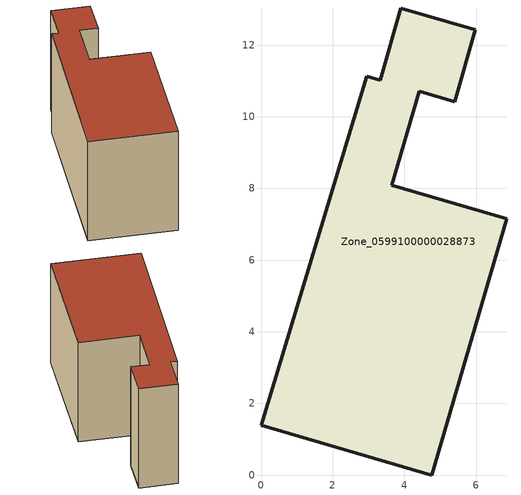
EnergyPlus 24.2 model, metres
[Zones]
Zone_0599100000028873
 floor ground (C_G): 0,1.39 2.95,11.13 3.32,11.02 3.9,13.04 5.98,12.44 5.4,10.43 4.41,10.72 3.64,8.09 6.86,7.15 4.76,0 z0
 wall outside (C_F): 2.95,11.13 0,1.39 4.76,0 6.86,7.15 3.64,8.09 4.41,10.72 5.4,10.43 5.98,12.44 3.9,13.04 3.32,11.02 2.95,11.13 z0:6.52
 roof outside (C_R): 3.9,13.04 3.32,11.02 2.95,11.13 0,1.39 4.76,0 6.86,7.15 3.64,8.09 4.41,10.72 5.4,10.43 5.98,12.44 z6.52
[BUILDING]
Pand.0599100000028873: North Axis=0; Terrain=City; Loads Convergence Tolerance Value=0.04; Temperature Convergence Tolerance Value=0.4; Solar Distribution=FullExterior; Maximum Number of Warmup Days=25; Minimum Number of Warmup Days=1
[Site:Location]
Rotterdam.The.Hague.AP_ZH_NLD Design_Conditions: Latitude=51.96; Longitude=4.45; Time Zone=1; Elevation=-4.5
[SITE:GROUNDTEMPERATURE:BUILDINGSURFACE]
18, 18, 18, 18, 18, 18, 18, 18, 18, 18, 18, 18
[MATERIAL] Thermal Absorptance=0.9; Solar Absorptance=0.7; Visible Absorptance=0.7
Name | Roughness | Thickness | Conductivity | Density | Specific Heat
G.TI.1946 | MediumSmooth | 0.15 | 1 | 540 | 1210
F.TI.1946 | Rough | 0.3 | 0.857143 | 1920 | 840
R.TI.1946 | MediumRough | 0.2 | 0.1 | 1500 | 1000
[CONSTRUCTION]
C_G: G.TI.1946
C_F: F.TI.1946
C_R: R.TI.1946
[ZONE]
Zone_0599100000028873: Type=1; Multiplier=1; Ceiling Height=Autocalculate; Volume=Autocalculate; Floor Area=autocalculate; Part of Total Floor Area=Yes
[ZONEINFILTRATION:DESIGNFLOWRATE]
Infil_Zone_0599100000028873: Zone or ZoneList or Space or SpaceList=Zone_0599100000028873; Schedule=AlwaysOn; Design Flow Rate Calculation Method=Flow/Area; Flow Rate per Floor Area=0.003; Constant Term Coefficient=1; Temperature Term Coefficient=0; Velocity Term Coefficient=0; Velocity Squared Term Coefficient=0
[HVACTEMPLATE:ZONE:IDEALLOADSAIRSYSTEM]
Zone_0599100000028873: Maximum Heating Supply Air Temperature=50; Minimum Cooling Supply Air Temperature=13; Maximum Heating Supply Air Humidity Ratio=0.0156; Minimum Cooling Supply Air Humidity Ratio=0.0077; Heating Limit=NoLimit; Cooling Limit=NoLimit; Dehumidification Control Type=ConstantSensibleHeatRatio; Cooling Sensible Heat Ratio=0.7; Dehumidification Setpoint=60; Humidification Control Type=None; Humidification Setpoint=30; Outdoor Air Method=None; Outdoor Air Flow Rate per Person=0.00944; Outdoor Air Flow Rate per Zone Floor Area=0; Outdoor Air Flow Rate per Zone=0; Demand Controlled Ventilation Type=None; Outdoor Air Economizer Type=NoEconomizer; Heat Recovery Type=None; Sensible Heat Recovery Effectiveness=0.7; Latent Heat Recovery Effectiveness=0.65
[ZONECONTROL:THERMOSTAT]
ThermostatControl_Zone_0599100000028873: Zone or ZoneList=Zone_0599100000028873; Control Type Schedule=DualSetpointControlType; Control 1=Thermostat_Zone_0599100000028873; Temperature Difference Between Cutout And Setpoint=0
[THERMOSTATSETPOINT:DUALSETPOINT]
Thermostat_Zone_0599100000028873: Heating Setpoint Temperature Schedule=HeatingSetpoint_Zone_0599100000028873; Cooling Setpoint Temperature Schedule=CoolingSetpoint_Zone_0599100000028873
[SCHEDULE:COMPACT]
HeatingSetpoint_Zone_0599100000028873: Through: 12/31, For: AllDays, Until: 24:00, 21
CoolingSetpoint_Zone_0599100000028873: Through: 12/31, For: AllDays, Until: 24:00, 24
DualSetpointControlType: Through: 12/31, For: AllDays, Until: 24:00, 4
AlwaysOn: Through: 12/31, For: AllDays, Until: 24:00, 1
